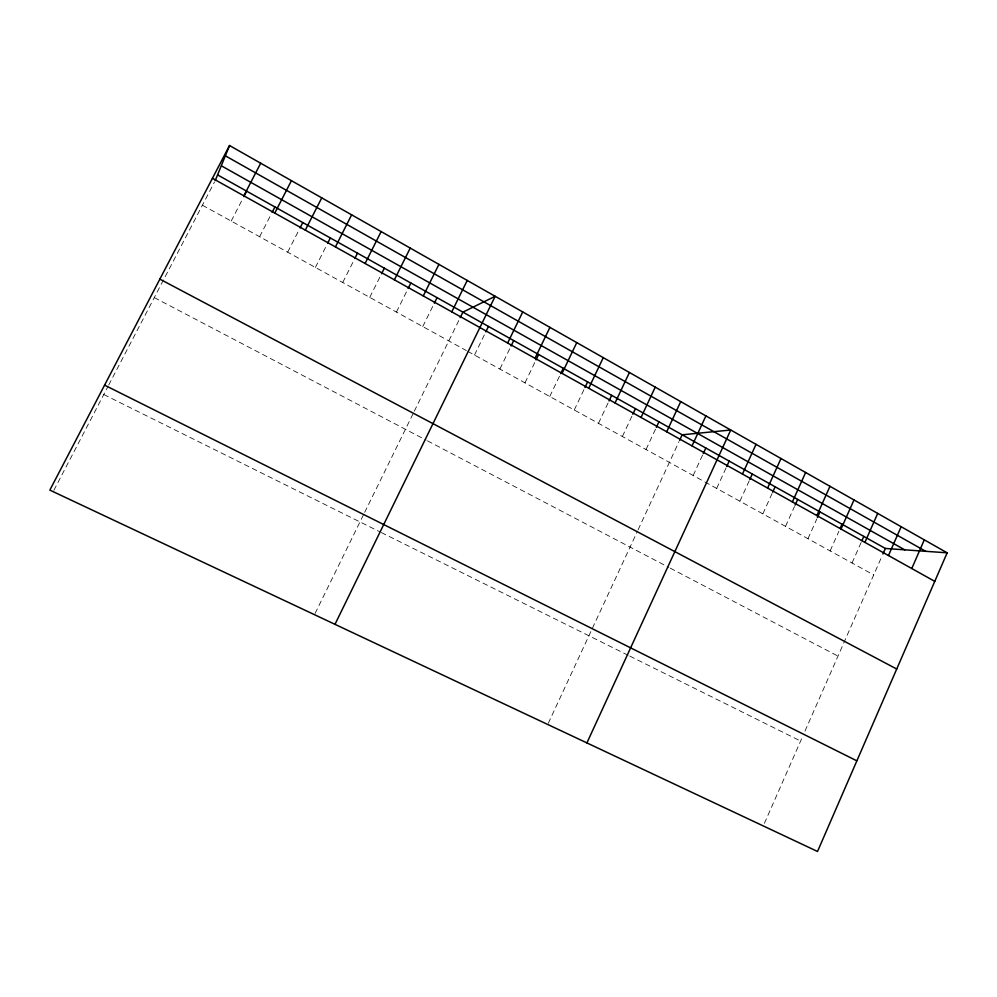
<?xml version="1.0" encoding="UTF-8"?>
<svg xmlns="http://www.w3.org/2000/svg" width="997" height="997" viewBox="0 0 997 997"><rect width="100%" height="100%" fill="white"/><g stroke="black" fill="none" stroke-linecap="round" stroke-linejoin="round"><path stroke-width="0.75" stroke-dasharray="4.99 3.74" d="M764.387 823.372L802.498 736.771M805.003 731.075L882.295 555.429M852.049 562.993L861.333 542.007M830.14 550.917L838.888 531.251M807.969 538.716L816.817 518.951M785.549 526.366L794.484 506.501M762.855 513.866L772.052 493.565M739.899 501.217L749.196 480.828M716.669 488.43L726.065 467.942M693.164 475.482L702.661 454.894M548.3 723.274L637.494 531.102M638.105 529.768L678.982 441.696M646.019 449.522L655.714 428.735M622.377 436.499L632.185 415.624M598.462 423.326L608.369 402.352M574.26 410.004L584.279 388.93M549.771 396.507L560.052 375.009M524.983 382.86L535.389 361.25M499.896 369.04L510.414 347.33M474.497 355.057L484.467 334.606M315.102 613.417L364.017 513.704M364.69 512.333L413.618 412.608M414.291 411.225L459.542 318.99M422.765 326.567L433.645 304.546M396.42 312.061L407.424 289.928M369.75 297.368L380.866 275.135M342.731 282.487L354.147 259.831M315.376 267.433L326.929 244.651M287.672 252.166L299.349 229.285M259.619 236.713L271.433 213.719M231.192 221.06L243.156 197.954M53.85 490.35L108.012 386.387M108.723 385.029L214.505 181.99M103.775 394.525L380.007 531.887M381.34 532.548L628.471 655.44M629.817 656.113L800.616 741.045M154.273 297.592L426.105 440.126M427.489 440.848L668.912 567.443M670.233 568.14L838.003 656.101M202.403 205.208L466.384 350.595M467.73 351.33L703.608 481.239M704.916 481.962L873.721 574.92"/><path stroke-width="1.5" d="M215.215 180.619L229.522 145.525L947.15 552.824L817.528 851.475L49.85 490.113L229.522 145.525M911.769 568.527L924.294 539.851M882.906 554.033L885.361 548.462L947.15 552.824M888.477 555.541L901.151 526.715M864.91 542.38L877.709 513.418M861.956 540.611L863.813 536.411M840.147 528.435L842.016 524.223M841.032 529.058L853.993 499.946M816.867 515.574L829.965 486.312M817.453 517.543L819.983 511.897M792.378 501.915L805.638 472.503M795.12 505.093L797.675 499.422M767.59 488.081L780.987 458.52M772.663 492.206L775.118 486.798M749.819 479.47L752.286 474.024M742.466 474.061L756.038 444.35M586.909 742.927L730.751 430.006L682.172 434.804L679.618 440.313M726.688 466.571L729.193 461.1M703.296 453.523L705.826 448.027M692.018 445.908L705.901 415.899M666.681 431.776L680.727 401.617M656.362 427.352L658.955 421.806M632.833 414.229L635.45 408.658M641.034 417.456L655.241 387.148M615.049 402.95L629.419 372.492M609.03 400.956L611.672 395.36M584.952 387.521L587.619 381.901M588.716 388.269L603.26 357.649M560.7 373.663L563.268 368.279M562.046 373.389L576.764 342.607M535.028 358.309L549.92 327.377M536.037 359.905L538.629 354.496M511.075 345.971L513.704 340.55M507.647 343.03L522.727 311.936M334.992 624.334L495.16 296.296L462.907 312.136L460.215 317.619M485.801 331.876L488.455 326.43M451.778 311.849L467.232 280.431M434.331 303.175L437.047 297.667M408.109 288.544L410.864 283.011M423.276 295.947L438.917 264.367M394.388 279.821L410.228 248.079M381.564 273.739L384.344 268.181M365.101 263.482L381.141 231.578M354.82 258.497L357.499 253.163M327.602 243.318L330.319 237.959M335.416 246.92L351.642 214.841M300.047 227.939L302.789 222.555M305.306 230.12L321.757 197.867M272.131 212.373L274.91 206.965M274.786 213.084L291.436 180.669M243.829 195.811L260.691 163.221M243.854 196.596L246.67 191.162M104.585 385.141L856.859 760.848M159.856 279.135L896.714 669.012M218.056 175.16L885.361 548.462M212.436 178.289L934.762 581.363M221.621 165.951L904.74 549.833M225.509 155.893L925.715 551.316"/></g></svg>
